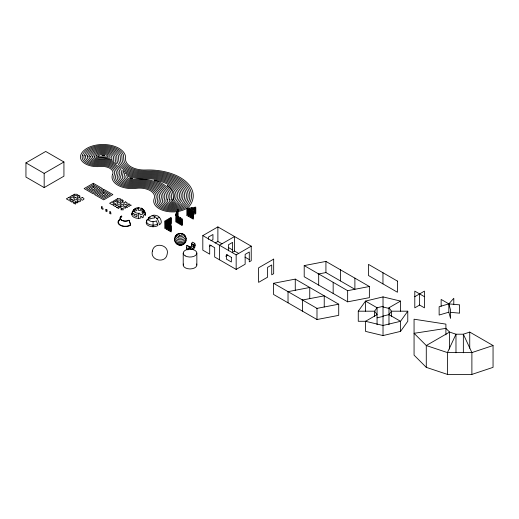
<?xml version="1.0" encoding="UTF-8"?>
<svg xmlns="http://www.w3.org/2000/svg" width="519" height="519" viewBox="0 0 519 519"><rect width="100%" height="100%" fill="white"/><g stroke="black" fill="none" stroke-linecap="round" stroke-linejoin="round"><path stroke-width="0.78" d="M148.233 220.011L148.882 217.597L149.647 216.884A4.827 2.79 0 0 0 149.647 220.828A4.827 2.79 0 0 0 156.472 220.828L157.886 225.583A6.825 3.944 0 0 1 149.647 226.213A6.825 3.944 0 0 1 146.462 221.782M146.235 222.8L147.149 220.011L148.233 218.856M82.346 155.473L82.119 156.835A15.051 8.687 0 0 0 97.403 165.665L101.945 165.418A12.67 7.311 0 0 1 114.595 173.612L113.765 176.512A18.249 10.536 0 0 0 132.974 187.599L138.761 187.138A16.589 9.576 0 0 1 156.225 197.214L155.428 201.281A17.237 9.952 0 0 0 169.823 210.811A17.237 9.952 0 0 0 188.793 204.48A42.986 24.815 0 0 0 152.871 171.075L142.816 170.985A20.585 11.885 0 0 1 123.859 160.04L123.516 155.317A20.929 12.086 0 0 0 102.827 145.489A20.929 12.086 0 0 0 82.352 155.473M187.936 249.905L186.821 249.263L186.379 247.608L186.821 245.448L190.097 246.823L190.097 249.25M186.379 247.608L188.605 248.893L189.052 246.733L186.821 245.448M190.739 247.193L191.505 245.863L191.505 243.437L192.549 242.139L194.774 243.424L195.222 245.078L194.774 247.245L193.568 249.341L190.739 247.193L189.688 248.127L191.913 249.412L193.73 247.148L193.73 244.721L191.505 243.437M131.748 214.438A6.825 5.573 0 0 1 133.746 210.493L133.915 209.773L132.209 212.012A6.591 3.808 0 0 1 135.277 209.695L135.621 208.696L133.454 209.942L134.395 209.105A4.827 2.79 0 0 1 138.579 207.71L139.825 207.801L140.286 209.319L143.238 210.305L142.757 209.235L140.993 208.08A4.827 2.79 0 0 1 143.406 210.493A6.825 5.573 0 0 1 145.404 214.438L145.171 215.456L144.944 213.977L143.238 215.69L143.406 217.227L141.992 217.85L141.875 216.293L140.286 216.67L140.344 218.246L138.579 218.376A6.825 3.944 0 0 1 131.982 213.419M143.406 210.493L143.238 211.22L144.288 212.531L143.698 213.354L142.757 211.888L141.992 212.466L142.757 214.062L140.104 214.95L139.825 213.186L138.579 213.283A4.827 2.79 0 0 1 133.746 210.493M177.952 210.72L175.474 216.047L182.234 219.952M176.181 215.638L177.952 211.836M176.538 215.995L177.952 212.946M176.888 216.345L177.952 214.062M177.245 216.702L177.952 215.177M366.044 321.28L358.266 321.28L358.266 311.192L365.519 301.085L383.022 296.9L400.532 301.085L400.532 311.179M383.022 316.058L388.978 314.631L391.449 311.192L407.778 311.192L407.778 321.28L400.532 331.388L383.022 335.579L365.519 331.388L365.519 321.3L377.066 314.631L374.601 311.192L358.266 311.192M407.778 311.192L400.532 321.3L400.532 331.388M193.73 244.721L194.774 243.424M25.95 162.869L45.717 151.457L63.934 161.98L63.934 176.175L44.173 187.586L25.95 177.063L25.95 162.869L44.173 173.385L63.934 161.98M171.192 218.525L165.399 221.866L165.399 222.982M166.359 222.424L171.192 219.641M171.192 220.75L167.326 222.982L167.326 224.098M168.292 223.54L171.192 221.866M171.192 222.982L169.259 224.098L169.259 225.214M169.901 224.844L171.192 224.098L171.192 217.409L164.432 221.308L171.192 225.214L171.192 231.902L164.432 227.997M202.812 235.607L217.883 226.907L251.235 246.168L251.235 260.713L249.289 261.836L249.289 252.007L245.15 254.394L245.15 264.229L236.164 269.413L214.678 257.009L214.678 247.699L209.695 244.825L209.695 254.135L202.812 250.158L202.812 235.607L236.164 254.868L251.235 246.168M188.605 248.893L189.811 248.199M195.222 245.078L194.015 245.772L191.783 244.488M210.986 240.777L212.946 239.648L212.946 234.478L208.385 237.105L208.385 239.324M209.657 246.201L211.032 245.409M215.138 243.041L217.883 241.458L222.048 243.865M225.707 256.198L227.776 254.998M238.727 253.493L234.556 251.086L232.609 252.208L232.609 242.379L228.47 244.767L228.47 250.82M388.978 324.725L388.978 307.754L400.532 301.085M414.791 296.693L424.445 291.12L424.445 307.845L419.618 305.055L414.791 307.845L414.791 291.12L424.445 296.693M493.05 345.531L469.74 332.076L463.35 334.204L455.98 334.204L449.59 332.076L445.905 328.384L414.065 333.315L426.281 345.531L447.449 352.589L471.888 352.589L493.05 345.531L493.05 367.355L471.888 374.413L447.449 374.413L426.281 367.355L414.065 355.139L414.065 319.204L445.905 324.128L445.905 334.852M453.794 304.316L453.794 298.276L448.844 303.875L448.844 312.179L439.139 315.039L439.139 306.735L448.844 303.875L459.607 304.861L459.607 313.165L450.382 312.321M383.022 306.327L377.066 307.754L374.601 311.192L374.601 316.622M377.066 317.842L383.022 316.421M304.205 265.598L325.926 261.42L369.372 286.501L369.372 297.653L347.652 301.831L304.205 276.744L304.205 265.598L347.652 290.685L369.372 286.501M318.166 274.058L325.926 272.566L354.892 289.291L354.892 278.139M273.545 283.296L295.266 279.118L338.719 304.205L338.719 315.351L316.992 319.529L273.545 294.448L273.545 283.296L316.992 308.383L316.992 319.529M287.513 291.762L309.752 287.481L309.752 298.626M301.993 300.118L324.232 295.843L324.232 306.988M316.473 308.481L338.719 304.205M187.839 209.468L195.754 208.242M189.156 210.377L195.754 209.358M190.479 211.291L195.754 210.474M195.754 211.59L193.113 211.999L193.113 210.883M195.754 212.706L193.113 213.114L193.113 214.224L195.754 213.815L195.754 207.126L186.522 208.56L193.282 212.459L193.282 219.148L186.522 215.249M138.579 208.236L137.048 208.353L136.808 210.63A6.825 3.944 0 0 0 133.746 211.648M189.052 246.733L190.097 246.823M194.774 247.245L191.505 245.863M383.022 306.988L389.114 308.448M365.519 321.3L383.022 325.484L400.532 321.3L388.978 314.631M186.522 209.67L193.282 213.575M186.522 210.785L193.282 214.691M186.522 211.901L193.282 215.807M186.522 213.017L193.282 216.916M186.522 214.133L193.282 218.032M228.302 247.472L232.473 249.879M244.981 257.106L249.152 259.513M175.474 217.163L182.234 221.068M175.474 218.278L182.234 222.177M175.474 219.394L182.234 223.293M175.474 220.51L182.234 224.409M175.474 221.626L182.234 225.525L182.234 218.836L175.474 214.931L177.952 209.605L177.952 216.293M164.432 222.424L171.192 226.329M164.432 223.54L171.192 227.445M164.432 224.656L171.192 228.555M164.432 225.771L171.192 229.67M164.432 226.887L171.192 230.786M105.422 210.831L106.953 211.713L106.953 210.545L105.422 209.657L106.869 209.384L106.869 210.552M109.373 213.108L110.904 213.997L110.904 212.829L109.373 211.94L110.333 211.382L110.333 212.55M388.978 307.754L391.449 311.192L391.449 316.622M448.844 312.179L450.55 318.394L450.55 310.09L448.844 303.875L441.144 299.431L441.144 306.223M145.404 214.438L144.944 212.012L143.698 209.942L144.49 212.466A6.825 3.944 0 0 0 138.579 210.493L138.579 207.71M471.888 374.413L471.888 352.589L463.35 334.204L463.35 352.79M469.74 332.076L469.74 348.243M455.98 352.79L455.98 334.204L447.449 352.589L447.449 374.413M449.59 349.047L449.59 332.076L426.281 345.531L426.281 367.355M419.618 293.91L419.618 305.055M382.957 272.741L382.957 283.887M383.022 296.9L383.022 335.579M377.066 324.725L377.066 307.754L365.519 301.085L365.519 311.179M347.652 290.685L347.652 301.831M340.412 269.776L340.412 280.928M333.166 282.323L333.166 293.469M325.926 261.42L325.926 272.566M318.685 273.961L318.685 285.106M302.512 300.021L302.512 311.173M295.266 279.118L295.266 290.264M288.026 291.659L288.026 302.811M236.164 254.868L236.164 269.413M234.556 251.086L234.556 236.534L219.485 245.24L219.485 259.785M217.883 226.907L217.883 241.458M196.85 253.103L196.85 265.008M194.437 207.334L194.437 208.45M194.437 209.566L194.437 210.675M194.437 211.791L194.437 212.907M193.113 208.651L193.113 209.767M192.315 213.017L192.315 214.133M192.315 215.249L192.315 216.358M192.315 217.474L192.315 218.59M191.796 207.743L191.796 208.859M191.796 209.968L191.796 211.084M191.349 211.343L191.349 212.459M191.349 213.575L191.349 214.691M191.349 215.807L191.349 216.916M190.479 209.06L190.479 210.176M190.382 211.901L190.382 213.017M190.382 214.133L190.382 215.249M190.382 216.358L190.382 217.474M189.416 210.227L189.416 211.343M189.416 212.459L189.416 213.575M189.416 214.691L189.416 215.807M189.156 208.151L189.156 209.261M188.455 210.785L188.455 211.901M188.455 213.017L188.455 214.133M188.455 215.249L188.455 216.358M187.489 209.112L187.489 210.227M187.489 211.343L187.489 212.459M187.489 213.575L187.489 214.691M183.22 253.103L183.22 265.008M181.267 219.394L181.267 220.51M181.267 221.626L181.267 222.735M181.267 223.851L181.267 224.967M180.301 217.721L180.301 218.836M180.301 219.952L180.301 221.068M180.301 222.177L180.301 223.293M179.34 218.278L179.34 219.394M179.34 220.51L179.34 221.626M179.34 222.735L179.34 223.851M178.374 216.605L178.374 217.721M178.374 218.836L178.374 219.952M178.374 221.068L178.374 222.177M177.595 210.364L177.595 211.48M177.595 212.595L177.595 213.711M177.595 214.827L177.595 215.936M177.407 217.163L177.407 218.278M177.407 219.394L177.407 220.51M177.407 221.626L177.407 222.735M177.245 212.239L177.245 213.354M177.245 214.47L177.245 215.586M176.888 211.888L176.888 213.004M176.888 214.12L176.888 215.236M176.538 213.763L176.538 214.879M176.441 215.489L176.441 216.605M176.441 217.721L176.441 218.836M176.441 219.952L176.441 221.068M176.181 213.413L176.181 214.529M170.226 217.967L170.226 219.083M170.226 220.199L170.226 221.308M170.226 222.424L170.226 223.54M170.226 225.771L170.226 226.887M170.226 227.997L170.226 229.113M170.226 230.228L170.226 231.344M169.259 219.641L169.259 220.75M169.259 221.866L169.259 222.982M169.259 226.329L169.259 227.445M169.259 228.555L169.259 229.67M168.292 219.083L168.292 220.199M168.292 221.308L168.292 222.424M168.292 224.656L168.292 225.771M168.292 226.887L168.292 227.997M168.292 229.113L168.292 230.228M167.326 220.75L167.326 221.866M167.326 225.214L167.326 226.329M167.326 227.445L167.326 228.555M166.359 220.199L166.359 221.308M166.359 223.54L166.359 224.656M166.359 225.771L166.359 226.887M166.359 227.997L166.359 229.113M165.399 224.098L165.399 225.214M165.399 226.329L165.399 227.445M153.06 221.645L153.06 226.738M138.579 213.283L138.579 218.376M44.173 173.385L44.173 187.586M154.928 216.332A4.827 2.79 60 0 0 154.474 218.038A6.825 3.944 0 0 0 149.647 219.193A6.825 3.944 60 0 1 154.474 216.41A6.825 3.944 60 0 1 159.301 224.772A6.825 3.944 0 0 0 161.299 221.983A4.827 2.79 60 0 0 156.18 215.612A6.825 5.385 84.9 0 0 152.061 215.761M156.887 218.551A6.825 1.44 -38.8 0 1 159.593 217.584M182.973 244.358A2.984 1.726 0 0 1 177.803 244.358M184.608 242.723A4.223 2.439 0 0 1 180.936 245.137A4.223 2.439 0 0 1 176.311 243.353M181.157 244.76A1.544 0.895 0 0 1 179.613 244.76M184.044 234.724A5.171 2.984 0 0 1 184.044 238.948A5.171 2.984 0 0 1 176.732 238.948A5.171 2.984 0 0 1 176.732 234.724M185.958 237.151A5.767 3.328 0 0 1 178.893 241.231A5.767 3.328 0 0 1 176.311 235.658M184.466 235.658A5.767 3.328 0 0 1 185.38 236.346M186.159 238.383A5.975 3.451 0 0 1 180.385 242.723A5.975 3.451 0 0 1 174.618 238.383M186.159 240.537A5.767 3.328 0 0 1 180.385 243.865A5.767 3.328 0 0 1 174.618 240.537M185.38 242.483A5.171 2.984 0 0 1 179.71 244.676A5.171 2.984 0 0 1 175.214 241.711M157.724 224.046A6.591 3.808 0 0 1 149.044 224.377A6.591 3.808 0 0 1 147.351 219.453M128.796 220.283A6.916 3.996 60.1 0 1 130.224 225.103A6.935 4.003 0 0 1 120.453 225.11A6.935 4.003 0 0 1 120.447 219.453A6.916 3.996 60.1 0 1 121.874 216.293A4.918 2.835 0 0 0 121.881 220.303A4.918 2.835 0 0 0 128.829 220.303M196.617 263.989A6.818 3.938 0 0 1 190.032 268.946A6.818 3.938 0 0 1 183.447 263.989M123.23 172.126L122.315 176.778A9.686 5.592 0 0 0 132.514 182.662L138.301 182.201A25.152 14.519 0 0 1 164.776 197.486L164.03 201.138A8.628 4.982 0 0 0 170.18 205.771A8.628 4.982 0 0 0 179.723 203.85L182.331 199.581A34.436 19.878 0 0 0 152.009 175.986L142.161 175.909A29.142 16.829 0 0 1 123.782 171.03L122.821 170.394L123.23 172.126M124.891 172.892L124.028 176.83A7.973 4.6 0 0 0 132.416 181.676L138.203 181.209A26.865 15.512 0 0 1 166.482 197.538L165.749 201.113A6.909 3.99 0 0 0 170.673 204.817A6.909 3.99 0 0 0 178.315 203.286L180.651 199.393A32.723 18.892 0 0 0 151.84 176.973L142.031 176.895A30.855 17.815 0 0 1 125.87 173.385L124.891 172.892M137.048 214.95L136.867 216.67L133.915 215.69L134.395 214.062L137.048 214.95M120.259 217.844L120.084 219.245L118.955 220.095A7.396 4.269 0 0 0 120.129 225.252A7.396 4.269 0 0 0 129.056 225.927L130.529 225.278L130.36 223.676L129.049 220.244L127.998 220.705A5.281 3.049 0 0 1 121.621 220.218A5.281 3.049 0 0 1 120.784 216.54L121.589 215.936L120.259 217.844M152.391 251.066C149.712 260.564 165.626 263.989 167.137 254.291C169.817 244.793 153.903 241.374 152.391 251.066M84.026 155.674L83.831 156.855A13.338 7.701 0 0 0 97.377 164.672L101.932 164.426A14.383 8.304 0 0 1 116.295 173.729L115.478 176.564A16.537 9.55 0 0 0 132.883 186.613L138.67 186.146A18.301 10.562 0 0 1 157.932 197.272L157.153 201.249A15.512 8.953 0 0 0 168.208 209.579A15.512 8.953 0 0 0 185.367 206.127L187.203 204.116L189.059 200.347A41.286 23.835 0 0 0 152.703 172.049L142.686 171.971A22.298 12.871 0 0 1 122.153 160.118L121.822 155.505A19.203 11.087 0 0 0 105.266 146.559A19.203 11.087 0 0 0 85.492 152.962L84.026 155.674M85.713 155.869L85.544 156.868A11.626 6.715 0 0 0 97.351 163.686L101.919 163.44A16.095 9.29 0 0 1 117.995 173.846L117.184 176.616A14.824 8.557 0 0 0 132.793 185.627L138.579 185.16A20.014 11.554 0 0 1 159.644 197.324L158.872 201.223A13.786 7.96 0 0 0 168.701 208.625A13.786 7.96 0 0 0 183.953 205.556L185.614 203.746L187.378 200.152A39.574 22.849 0 0 0 152.528 173.035L142.556 172.957A24.01 13.864 0 0 1 120.447 160.189L120.136 155.687A17.484 10.095 0 0 0 105.059 147.545A17.484 10.095 0 0 0 87.056 153.371L85.713 155.869M87.393 156.063L87.257 156.881A9.913 5.722 0 0 0 97.325 162.694L101.912 162.447A17.808 10.283 0 0 1 119.701 173.969L118.896 176.668A13.111 7.571 0 0 0 132.695 184.641L138.482 184.174A21.727 12.54 0 0 1 161.351 197.376L160.592 201.197A12.067 6.968 0 0 0 169.194 207.671A12.067 6.968 0 0 0 182.545 204.992L184.018 203.377L185.692 199.964A37.861 21.856 0 0 0 152.359 174.021L142.427 173.936A25.723 14.85 0 0 1 118.741 160.267L118.442 155.875A15.758 9.102 0 0 0 104.857 148.531A15.758 9.102 0 0 0 88.619 153.786L87.393 156.063M89.073 156.258L88.97 156.9A8.2 4.736 0 0 0 97.3 161.707L101.899 161.461A19.521 11.269 0 0 1 121.401 174.086L120.609 176.726A11.399 6.578 0 0 0 132.605 183.648L138.391 183.188A23.439 13.533 0 0 1 163.063 197.428L162.311 201.164A10.348 5.975 0 0 0 169.687 206.724A10.348 5.975 0 0 0 181.137 204.421L182.422 203.007L184.011 199.776A36.148 20.87 0 0 0 152.184 175L142.29 174.922A27.429 15.836 0 0 1 117.035 160.345L116.756 156.057A14.039 8.103 0 0 0 104.65 149.517A14.039 8.103 0 0 0 90.189 154.201L89.073 156.258M90.76 156.453L90.682 156.913A6.488 3.75 0 0 0 97.274 160.721L101.893 160.468A21.234 12.261 0 0 1 115.257 163.141L116.47 163.803L115.328 160.416L115.062 156.245A12.32 7.11 0 0 0 104.442 150.504A12.32 7.11 0 0 0 91.753 154.61L90.76 156.453M92.44 156.654L92.395 156.933A4.775 2.757 0 0 0 97.241 159.729L101.88 159.482A22.946 13.247 0 0 1 113.084 161.124L113.862 161.422L113.369 156.427A10.601 6.118 0 0 0 104.235 151.49A10.601 6.118 0 0 0 93.316 155.025L92.44 156.654M94.121 156.848L94.108 156.946A3.062 1.771 0 0 0 97.215 158.743L106.038 158.684L111.909 159.742L111.682 156.615A8.881 5.125 0 0 0 104.027 152.476A8.881 5.125 0 0 0 94.88 155.441L94.121 156.848M167.734 199.517L167.468 201.087A5.19 2.997 0 0 0 171.166 203.87A5.19 2.997 0 0 0 176.908 202.715L178.971 199.205A31.01 17.906 0 0 0 151.665 177.952L141.901 177.881A32.567 18.801 0 0 1 128.725 175.617L126.389 174.747L125.741 176.882A6.26 3.614 0 0 0 132.326 180.69L138.112 180.223A28.577 16.498 0 0 1 168.195 197.59L167.734 199.517M169.428 199.627L169.188 201.054A3.464 2.005 0 0 0 171.659 202.916A3.464 2.005 0 0 0 175.493 202.144L177.29 199.017A29.298 16.913 0 0 0 151.496 178.938L141.771 178.867A34.273 19.787 0 0 1 127.901 176.479L127.447 176.94A4.548 2.627 0 0 0 132.235 179.704L138.022 179.237A30.29 17.484 0 0 1 169.908 197.642L169.428 199.627M171.121 199.744L170.907 201.028A1.745 1.006 0 0 0 172.152 201.962A1.745 1.006 0 0 0 174.086 201.58L175.61 198.822A27.585 15.927 0 0 0 155.823 180.404L154.02 180.21L158.191 181.631A32.003 18.476 0 0 1 171.614 197.7L171.121 199.744M172.821 199.86L172.626 201.002L173.93 198.634A25.872 14.934 0 0 0 169.317 186.866L167.202 185.478L170.024 188.241A33.716 19.463 0 0 1 173.327 197.752L172.821 199.86M133.214 213.471L132.851 214.418L132.462 213.886L132.87 212.991L133.214 213.471M96.45 155.849L95.833 157.088A1.349 0.779 0 0 0 97.189 157.757L101.86 157.504L110.145 158.269L109.989 156.796A7.156 4.133 0 0 0 103.819 153.462A7.156 4.133 0 0 0 96.45 155.849M98.013 156.264L97.76 156.732L108.302 156.978A5.437 3.14 0 0 0 103.612 154.448A5.437 3.14 0 0 0 98.013 156.264M121.362 209.144L120.959 209.838L123.373 209.838L122.964 209.144L123.366 208.443L120.959 208.443L121.362 209.144M101.951 206.543L101.471 207.379L103.009 208.268L103.009 209.436L101.471 208.547L101.951 206.543M128.92 203.844L128.115 204.778L126.506 205.239L128.115 205.706L128.92 206.633L129.724 205.706L131.333 205.239L129.724 204.778L128.92 203.844M68.755 197.46L66.335 198.855L68.755 200.25L71.168 198.855L68.755 197.46M72.128 195.507L69.715 196.902L70.921 197.603L72.128 196.902L73.335 197.603L74.541 196.902L72.128 195.507M74.301 194.255L73.095 194.956L74.301 195.65L76.715 195.65L77.921 194.956L76.715 194.255L74.301 194.255M93.31 183.285L84.136 188.579L93.31 193.872L102.477 188.579L93.31 183.285M93.31 184.68L86.55 188.579L93.31 192.484L100.063 188.579L93.31 184.68M93.31 186.074L88.963 188.579L93.31 191.089L97.65 188.579L93.31 186.074M72.128 199.413L69.715 200.808L72.128 202.202L72.128 201.502L74.541 200.808L72.128 200.107L72.128 199.413M75.508 197.46L74.301 198.161A1.706 0.986 0 0 0 74.301 199.549A1.706 0.986 0 0 0 76.715 199.549L77.921 198.855L75.508 197.46M78.888 195.507L77.681 196.208A1.706 0.986 0 0 0 77.681 197.603A1.706 0.986 0 0 0 80.095 197.603L78.888 196.902L80.095 196.208L78.888 195.507M93.31 187.463L91.376 188.579L93.31 189.695L95.237 188.579L93.31 187.463M82.268 197.46L81.061 198.161A1.706 0.986 0 0 0 81.061 199.549L82.268 200.25L83.475 199.549A1.706 0.986 0 0 0 83.475 198.161L82.268 197.46M75.508 202.202L74.541 202.754L73.095 202.754L75.508 204.149L75.508 203.312L76.475 202.754L77.921 202.754L75.508 201.366L75.508 202.202M103.683 189.279L94.516 194.573L103.683 199.867L112.857 194.573L103.683 189.279M103.683 190.668L96.93 194.573L103.683 198.472L110.443 194.573L103.683 190.668M103.683 192.062L99.343 194.573L103.683 197.084L108.03 194.573L103.683 192.062M103.683 193.457L101.756 194.573L103.683 195.689L105.617 194.573L103.683 193.457M112.026 201.897L109.613 203.286L112.026 204.681L114.44 203.286L112.026 201.897M115.406 199.945L112.993 201.34L114.199 202.034L115.406 201.34L116.613 202.034L117.819 201.34L115.406 199.945M117.579 198.693L116.373 199.387L117.579 200.081L119.993 200.081L121.199 199.387L119.993 198.693L117.579 198.693M115.406 203.844L112.993 205.239L115.406 206.633L115.406 205.939L117.819 205.239L115.406 204.544L115.406 203.844M118.786 201.897L117.579 202.592A1.706 0.986 0 0 0 117.579 203.986A1.706 0.986 0 0 0 119.993 203.986L121.199 203.286L118.786 201.897M122.166 199.945L120.959 200.639A1.706 0.986 0 0 0 120.959 202.034A1.706 0.986 0 0 0 123.373 202.034L122.166 201.34L123.373 200.639L122.166 199.945M125.54 201.897L124.333 202.592A1.706 0.986 0 0 0 124.333 203.986L125.54 204.681L126.746 203.986A1.706 0.986 0 0 0 126.746 202.592L125.54 201.897M118.786 206.633L117.819 207.191L116.373 207.191L118.786 208.586L118.786 207.749L119.746 207.191L121.199 207.191L118.786 205.796L118.786 206.633M273.675 259.124L258.605 267.823L258.605 282.368L267.59 277.185L267.59 267.35L271.729 264.962L271.729 274.791L273.675 273.669L273.675 259.124M102.47 155.441L101.886 155.531L104.572 155.648L102.47 155.441M132.384 178.692L132.144 178.711A2.835 1.635 0 0 1 129.984 178.238L129.705 178.043L132.384 178.692M127.233 207.321L125.54 207.191L125.54 208.177A1.706 0.986 0 0 1 123.84 207.146A1.706 0.986 0 0 1 125.689 206.212A1.706 0.986 0 0 1 127.233 207.321M397.437 281.103L368.471 264.379L368.471 275.524L397.437 292.249L397.437 281.103M231.357 257.327L226.375 254.453L226.375 259.104L231.357 261.985L231.357 257.327M121.122 206.024A1.706 0.986 0 0 0 123.853 205.368A1.706 0.986 0 0 0 121.511 204.33A1.706 0.986 0 0 0 121.122 206.024M78.038 201.657A1.706 0.986 0 0 0 80.594 200.808A1.706 0.986 0 0 0 78.038 199.951A1.706 0.986 0 0 0 78.038 201.657M112.519 174.54A19.962 11.522 0 0 0 136.387 188.319A14.869 8.589 0 0 1 154.169 198.589A18.95 10.938 0 0 0 167.215 211.48A18.95 10.938 0 0 0 190.389 204.849A44.712 25.814 0 0 0 145.618 170.005A18.879 10.899 0 0 1 125.553 158.418A22.641 13.072 0 0 0 105.681 144.587A22.641 13.072 0 0 0 80.666 155.278A16.764 9.679 0 0 0 100.102 166.502A10.957 6.325 0 0 1 112.519 174.54M179.613 235.334A1.544 0.895 0 0 0 181.935 234.562A1.544 0.895 0 0 0 179.613 233.79A1.544 0.895 0 0 0 179.613 235.334M178.277 236.268A2.984 1.726 0 0 0 183.272 235.496A2.984 1.726 0 0 0 179.613 233.388A2.984 1.726 0 0 0 178.277 236.268M178.277 237.936A4.223 2.439 0 0 0 184.608 235.827A4.223 2.439 0 0 0 178.277 233.712A4.223 2.439 0 0 0 178.277 237.936M185.212 255.886A6.818 3.938 0 0 0 196.617 254.122A6.818 3.938 0 0 0 188.267 249.302A6.818 3.938 0 0 0 185.212 255.886"/></g></svg>
